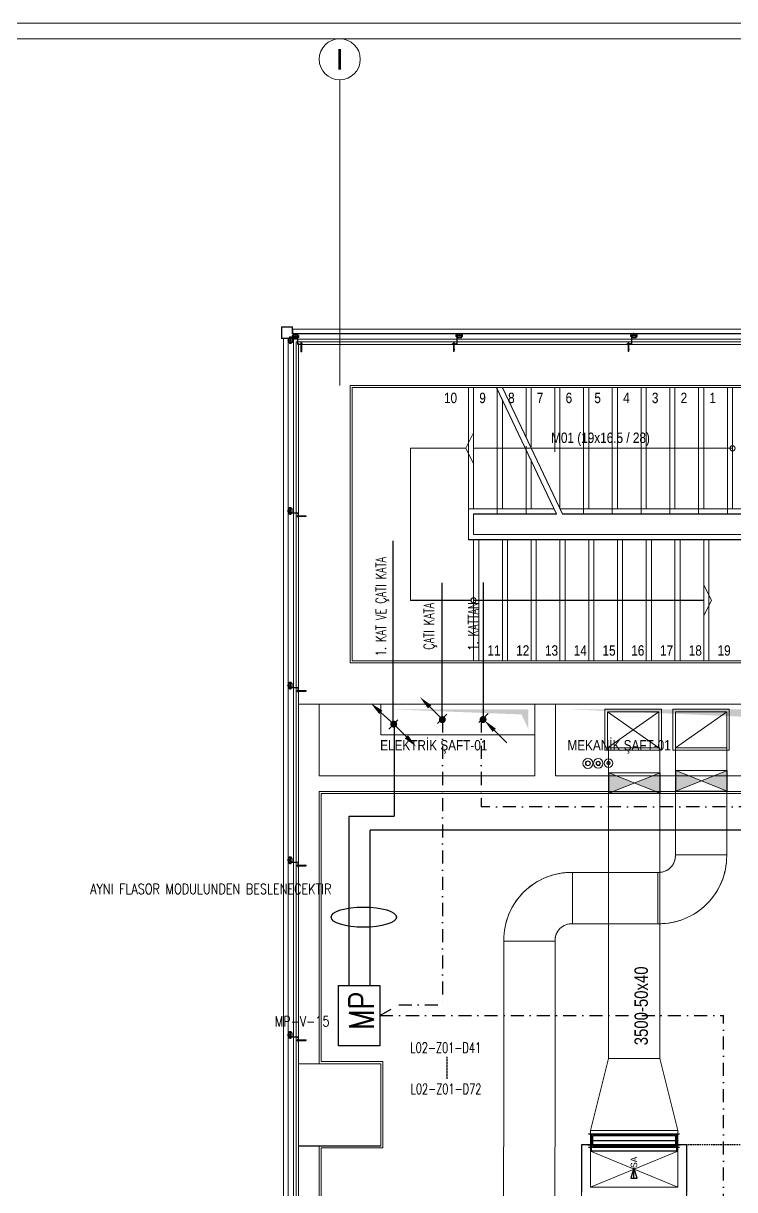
# Model space of a CAD drawing. Extents: x -3709 to 34975, y -230 to 8245.
# Drawn here: x 23528 to 24220, y 3070 to 4205 of the extents above; entities that cross this region are included whole.
import ezdxf
from ezdxf.enums import TextEntityAlignment as Align

# ---------------------------------------------------------------- set-up
doc = ezdxf.new("R2010")
doc.units = 0
for name, pattern in [('DASHDOT', [25.4, 12.7, -6.35, 0, -6.35]), ('DASHED', [0.75, 0.5, -0.25]), ('DOT2', [0.125, 0, -0.125])]:
    doc.linetypes.add(name, pattern=pattern)
doc.layers.get('0').update_dxf_attribs({"color": 9, "lineweight": 9})
for name, color, linetype, lineweight in [('00', 9, 'Continuous', 9), ('01', 9, 'Continuous', 9), ('06D', 9, 'Continuous', 9), ('09D', 9, 'Continuous', 9), ('10', 9, 'Continuous', 9), ('10A', 9, 'Continuous', 9), ('14', 9, 'Continuous', 9), ('19', 9, 'Continuous', 9), ('19D', 9, 'DOT2', 9), ('21', 9, 'Continuous', 9), ('24', 9, 'Continuous', 9), ('33', 9, 'BATTING', 9), ('40', 9, 'Continuous', 9), ('40A', 9, 'Continuous', 9), ('E-AŞAĞIDAN GELEN HAT', 7, 'Continuous', 30), ('E-AŞAĞIDAN GELİP YUKARIYA GİDEN HAT', 7, 'Continuous', 30), ('E-DEDEKTÖR NUMARALARI', 20, 'Continuous', 30), ('E-KABLO', 7, 'Continuous', 30), ('E-YAZI', 7, 'Continuous', 30), ('E-YUKARI ÇIKAN HAT', 7, 'Continuous', 30)]:
    doc.layers.add(name, color=color, linetype=linetype, lineweight=lineweight)
doc.styles.add('Arial', font='arial.ttf', dxfattribs={"height": 2.5})
doc.styles.add('E-YAZI', font='txttw.shx')
doc.styles.add('MuuM_TEXT-STANDART', font='ARIALN.TTF')
doc.styles.add('Y200-ARIAL', font='arial.ttf', dxfattribs={"width": 0.8})
doc.linetypes.add('BATTING', pattern='A,0.0001,-0.1,[134,ltypeshp.shx,S=0.1,R=0,X=-0.1,Y=0],-0.2,[134,ltypeshp.shx,S=0.1,R=180,X=0.1,Y=0],-0.1', length=0.4001)

# ---------------------------------------------------------------- blocks, each defined once
blk = doc.blocks.new('0_arrowstairs')
blk.add_lwpolyline([(0, 0), (0, -30), (15, 0), (0, 30)], close=True)
blk = doc.blocks.new('*U526')
blk.add_lwpolyline([(0, 0), (0, 448)])
blk.add_circle((0, 0), 5)
at = {"rotation": 90}
blk.add_blockref('0_arrowstairs', (0, 448), dxfattribs=at)
blk = doc.blocks.new('*U522')
blk.add_lwpolyline([(0, 0), (0, 504)])
blk.add_circle((0, 0), 5)
at = {"rotation": 90}
blk.add_blockref('0_arrowstairs', (0, 504), dxfattribs=at)
blk = doc.blocks.new('merdvn2.mekanik')
at = {"layer": '19', "linetype": 'Continuous'}
for points in [[(23955.8, -297.5), (23955.8, -179.5)], [(24036.6, -302.5), (23978.2, -179.5)], [(24042.2, -302.5), (23983.8, -179.5)], [(24011.8, -237.5), (24011.8, -179.5)], [(24039.8, -297.5), (24039.8, -179.5)], [(24067.8, -297.5), (24067.8, -179.5)], [(24095.8, -297.5), (24095.8, -179.5)], [(24123.8, -297.5), (24123.8, -179.5)], [(24151.8, -297.5), (24151.8, -179.5)], [(24179.8, -297.5), (24179.8, -179.5)], [(24207.8, -297.5), (24207.8, -179.5)], [(23983.8, -297.5), (23983.8, -191.5)], [(24011.8, -297.5), (24011.8, -249.5)], [(24036.6, -302.5), (23955.8, -302.5), (23955.8, -322.5), (23955.8, -322.5), (24230.8, -322.5), (24230.8, -307.5), (24235.8, -307.5), (24235.8, -327.5), (24230.8, -327.5), (23950.8, -327.5), (23950.8, -327.5), (23950.8, -297.5), (24034.2, -297.5)], [(23955.8, -445.5), (23955.8, -327.5)], [(23983.8, -445.5), (23983.8, -327.5)], [(24011.8, -445.5), (24011.8, -327.5)], [(24039.8, -445.5), (24039.8, -327.5)], [(24067.8, -445.5), (24067.8, -327.5)], [(24095.8, -445.5), (24095.8, -327.5)], [(24123.8, -445.5), (24123.8, -327.5)], [(24151.8, -445.5), (24151.8, -327.5)], [(24179.8, -445.5), (24179.8, -327.5)]]:
    blk.add_lwpolyline(points, dxfattribs=at)
at = {"layer": '19'}
for points in [[(24042.2, -302.5), (23983.8, -179.5)], [(23953.3, -386.5), (23894.3, -386.5), (23894.3, -238.5), (23948.3, -238.5)], [(24039.8, -297.5), (24235.8, -297.5), (24235.8, -297.5), (24235.8, -302.5), (24235.8, -302.5), (24042.2, -302.5)]]:
    blk.add_lwpolyline(points, dxfattribs=at)
at = {"layer": '19D'}
for points in [[(23950.8, -297.5), (23950.8, -179.5)], [(23978.8, -302.5), (23978.8, -179.5)], [(24006.8, -228), (24006.8, -179.5)], [(24034.8, -241.8), (24034.8, -179.5)], [(24062.8, -302.5), (24062.8, -179.5)], [(24090.8, -302.5), (24090.8, -179.5)], [(24118.8, -302.5), (24118.8, -179.5)], [(24146.8, -302.5), (24146.8, -179.5)], [(24174.8, -302.5), (24174.8, -179.5)], [(24202.8, -302.5), (24202.8, -179.5)], [(24006.8, -241.8), (24006.8, -236.5)], [(24006.8, -302.5), (24006.8, -239.8)], [(23960.8, -445.5), (23960.8, -327.5)], [(23988.8, -445.5), (23988.8, -327.5)], [(24016.8, -445.5), (24016.8, -327.5)], [(24044.8, -445.5), (24044.8, -327.5)], [(24072.8, -445.5), (24072.8, -327.5)], [(24100.8, -445.5), (24100.8, -327.5)], [(24128.8, -445.5), (24128.8, -327.5)], [(24156.8, -445.5), (24156.8, -327.5)], [(24184.8, -445.5), (24184.8, -327.5)]]:
    blk.add_lwpolyline(points, dxfattribs=at)
at = {"layer": '19', "xscale": 0.5, "yscale": 0.5, "zscale": 0.5}
for name, p, rotation in [('*U522', (24207.8, -238.5), 90), ('*U526', (23955.8, -386.5), 270)]:
    blk.add_blockref(name, p, dxfattribs=dict(at, rotation=rotation))
at = {"layer": '21', "style": 'MuuM_TEXT-STANDART'}
for s, p in [('10', (23939.7, -184.5)), ('9', (23967.7, -184.5)), ('8', (23995.7, -184.5)), ('7', (24023.7, -184.5)), ('6', (24051.7, -184.5)), ('5', (24079.7, -184.5)), ('4', (24107.7, -184.5)), ('3', (24135.7, -184.5)), ('2', (24163.7, -184.5)), ('1', (24191.7, -184.5)), ('M01 (19x16.5 / 28)', (24127.4, -223.3)), ('11', (23982, -430.3)), ('12', (24010, -430.3)), ('13', (24038, -430.3)), ('14', (24066, -430.3)), ('15', (24094, -430.3)), ('16', (24122, -430.3)), ('17', (24150, -430.3)), ('18', (24178, -430.3)), ('19', (24206, -430.3))]:
    blk.add_text(s, height=10, dxfattribs=at).set_placement(p, align=Align.TOP_RIGHT)
blk = doc.blocks.new('p-kolon-80x80-vw')
at = {"layer": '01'}
blk.add_lwpolyline([(-40, -40), (-40, 40), (40, 40), (40, -40)], close=True, dxfattribs=at)
blk = doc.blocks.new('cxvxv')
for p, q in [((-21988.4, 8561, 0), (-21988.4, 8560.3, 0)), ((-21988.4, 8560.3, 0), (-21986.6, 8560.3, 0)), ((-21986.9, 8561.1, 0), (-21988.2, 8561.1, 0)), ((-21988, 8561.2, 0), (-21987, 8561.3, 0)), ((-21988, 8561.3, 0), (-21988, 8561.3, 0)), ((-21988, 8561.2, 0), (-21988, 8561.3, 0)), ((-21988, 8561.3, 0), (-21987.9, 8561.3, 0)), ((-21988, 8561.1, 0), (-21987, 8561.2, 0)), ((-21988, 8561.1, 0), (-21988, 8561.2, 0)), ((-21988, 8561.2, 0), (-21988, 8561.2, 0)), ((-21988, 8561.1, 0), (-21988, 8561.1, 0)), ((-21988, 8561.1, 0), (-21988, 8561.1, 0)), ((-21988, 8561.1, 0), (-21988, 8561.1, 0)), ((-21988, 8561, 0), (-21988, 8560.3, 0)), ((-21988, 8560.3, 0), (-21987, 8560.3, 0)), ((-21988, 8560.3, 0), (-21988, 8560.3, 0)), ((-21988, 8560.1, 0), (-21988, 8555.6, 0)), ((-21987.5, 8561.3, 0), (-21987.9, 8561.3, 0)), ((-21987.7, 8561, 0), (-21987.7, 8561.1, 0)), ((-21987.7, 8561.1, 0), (-21987.7, 8561.1, 0)), ((-21987.5, 8561.3, 0), (-21987.1, 8561.3, 0)), ((-21987.1, 8561.3, 0), (-21987.1, 8561.2, 0)), ((-21987, 8561.3, 0), (-21987.1, 8561.3, 0)), ((-21987.1, 8561.3, 0), (-21987, 8561.3, 0)), ((-21987, 8561.3, 0), (-21987.1, 8561.3, 0)), ((-21987, 8561.3, 0), (-21987.1, 8561.3, 0)), ((-21987.1, 8561.2, 0), (-21987, 8561.2, 0)), ((-21987, 8561.2, 0), (-21987.1, 8561.2, 0)), ((-21987.1, 8561.2, 0), (-21987.1, 8561.1, 0)), ((-21987.1, 8561.1, 0), (-21987, 8561.1, 0)), ((-21987.1, 8560.6, 0), (-21987.1, 8561, 0)), ((-21987.1, 8560.6, 0), (-21987.1, 8560.3, 0)), ((-21987.1, 8560.3, 0), (-21987.1, 8560.3, 0)), ((-21987.1, 8555.6, 0), (-21987.1, 8560.1, 0)), ((-21987, 8560.3, 0), (-21987, 8560.3, 0)), ((-21987, 8555.6, 0), (-21987, 8560.1, 0)), ((-21986.6, 8560.3, 0), (-21986.6, 8561, 0)), ((-21988.4, 8555.4, 0), (-21986.6, 8555.4, 0)), ((-21988.4, 8554.7, 0), (-21988.4, 8555.4, 0)), ((-21986.9, 8554.7, 0), (-21988.2, 8554.7, 0)), ((-21988, 8555.4, 0), (-21987, 8555.4, 0)), ((-21988, 8554.7, 0), (-21988, 8555.4, 0)), ((-21988, 8555.4, 0), (-21988, 8555.4, 0)), ((-21987.1, 8555.1, 0), (-21987.1, 8555.4, 0)), ((-21987.1, 8555.4, 0), (-21987.1, 8555.4, 0)), ((-21987.1, 8555.1, 0), (-21987.1, 8554.7, 0)), ((-21987, 8555.4, 0), (-21987, 8555.4, 0)), ((-21986.6, 8555.4, 0), (-21986.6, 8554.7, 0))]:
    blk.add_line(p, q)
at = {"elevation": 0}
for points in [[(-21986.3, 8560.1), (-21988.7, 8560.1), (-21988.7, 8560.3), (-21986.3, 8560.3)], [(-21986.3, 8555.6), (-21988.7, 8555.6), (-21988.7, 8555.4), (-21986.3, 8555.4)]]:
    blk.add_lwpolyline(points, close=True, dxfattribs=at)
for points in [[(-21988, 8560.3), (-21988, 8560.3)], [(-21988, 8560.1), (-21988, 8555.6)], [(-21988, 8555.4), (-21988, 8555.4)]]:
    blk.add_lwpolyline(points, dxfattribs=at)
for centre, radius, start, end in [((-21988.2, 8560.8, 0), 0.315, 45.8497, 134.1503), ((-21987.5, 8560, 0), 1.12, 66.8701, 113.1299), ((-21987.5, 8560, 0), 1.12, 66.8701, 113.1299), ((-21986.9, 8560.8, 0), 0.313, 45.449, 134.551), ((-21988.2, 8555, 0), 0.315, 225.8497, 314.1503), ((-21987.5, 8555.8, 0), 1.12, 246.8701, 293.1299), ((-21987.5, 8555.8, 0), 1.12, 246.8701, 293.1299), ((-21986.9, 8555, 0), 0.313, 225.449, 314.551)]:
    blk.add_arc(centre, radius, start, end)
blk = doc.blocks.new('VIDA')
for p, q in [((-18072, 6524), (-18070, 6525)), ((-18072, 6524), (-18072, 6524)), ((-18072, 6524), (-18072, 6524)), ((-18070, 6523), (-18072, 6524)), ((-18070, 6525), (-18071, 6523)), ((-18071, 6523), (-18070, 6525)), ((-18070, 6523), (-18069, 6525)), ((-18070, 6525), (-18070, 6525)), ((-18070, 6525), (-18070, 6524)), ((-18070, 6524), (-18070, 6525)), ((-18070, 6525), (-18070, 6525)), ((-18070, 6525), (-18070, 6525)), ((-18070, 6525), (-18069, 6525)), ((-18070, 6524), (-18070, 6524)), ((-18069, 6522), (-18070, 6523)), ((-18070, 6523), (-18070, 6523)), ((-18069, 6523), (-18068, 6525)), ((-18069, 6522), (-18069, 6525)), ((-18069, 6525), (-18069, 6522)), ((-18069, 6525), (-18069, 6525)), ((-18069, 6525), (-18069, 6525)), ((-18069, 6525), (-18069, 6525)), ((-18069, 6525), (-18069, 6525)), ((-18069, 6525), (-18068, 6525)), ((-18069, 6523), (-18069, 6522)), ((-18068, 6522), (-18069, 6523)), ((-18069, 6523), (-18069, 6523)), ((-18069, 6522), (-18069, 6522)), ((-18067, 6525), (-18068, 6522)), ((-18068, 6523), (-18067, 6525)), ((-18068, 6525), (-18068, 6523)), ((-18068, 6522), (-18068, 6525)), ((-18068, 6525), (-18068, 6525)), ((-18068, 6525), (-18068, 6522)), ((-18068, 6525), (-18068, 6525)), ((-18068, 6525), (-18068, 6525)), ((-18068, 6525), (-18067, 6525)), ((-18068, 6523), (-18068, 6522)), ((-18068, 6522), (-18068, 6523)), ((-18068, 6523), (-18068, 6523)), ((-18068, 6523), (-18068, 6522)), ((-18067, 6522), (-18068, 6522)), ((-18068, 6522), (-18068, 6522)), ((-18066, 6525), (-18067, 6525)), ((-18067, 6523), (-18066, 6525)), ((-18066, 6525), (-18067, 6522)), ((-18067, 6525), (-18067, 6523)), ((-18067, 6522), (-18067, 6525)), ((-18067, 6525), (-18067, 6525)), ((-18067, 6525), (-18067, 6525)), ((-18067, 6525), (-18067, 6525)), ((-18067, 6522), (-18067, 6523)), ((-18067, 6523), (-18067, 6522)), ((-18067, 6523), (-18067, 6523)), ((-18067, 6523), (-18067, 6522)), ((-18066, 6522), (-18067, 6522)), ((-18066, 6525), (-18066, 6525)), ((-18066, 6525), (-18066, 6525)), ((-18066, 6525), (-18066, 6525)), ((-18066, 6525), (-18066, 6523)), ((-18066, 6522), (-18066, 6525)), ((-18065, 6525), (-18066, 6522)), ((-18066, 6523), (-18065, 6525)), ((-18066, 6525), (-18065, 6525)), ((-18066, 6523), (-18066, 6523)), ((-18066, 6523), (-18066, 6522)), ((-18066, 6523), (-18066, 6522)), ((-18066, 6522), (-18066, 6523)), ((-18065, 6522), (-18066, 6522)), ((-18065, 6525), (-18065, 6523)), ((-18065, 6522), (-18065, 6525)), ((-18065, 6525), (-18065, 6525)), ((-18065, 6525), (-18065, 6525)), ((-18065, 6525), (-18065, 6525)), ((-18065, 6525), (-18064, 6525)), ((-18065, 6523), (-18064, 6525)), ((-18064, 6525), (-18065, 6522)), ((-18065, 6522), (-18064, 6525)), ((-18065, 6523), (-18065, 6522)), ((-18065, 6523), (-18065, 6523)), ((-18065, 6523), (-18065, 6522)), ((-18065, 6522), (-18065, 6523)), ((-18064, 6523), (-18065, 6522)), ((-18064, 6523), (-18065, 6522)), ((-18065, 6522), (-18065, 6522)), ((-18064, 6525), (-18064, 6525)), ((-18064, 6525), (-18064, 6525)), ((-18064, 6525), (-18064, 6525)), ((-18064, 6525), (-18064, 6523)), ((-18064, 6522), (-18062, 6525)), ((-18062, 6525), (-18064, 6522)), ((-18064, 6523), (-18062, 6525)), ((-18062, 6525), (-18064, 6525)), ((-18064, 6523), (-18064, 6523)), ((-18062, 6523), (-18064, 6522)), ((-18062, 6523), (-18064, 6522)), ((-18064, 6522), (-18064, 6523)), ((-18064, 6522), (-18064, 6522)), ((-18063, 6522), (-18062, 6525)), ((-18061, 6525), (-18063, 6523)), ((-18062, 6525), (-18063, 6525)), ((-18062, 6523), (-18063, 6522)), ((-18063, 6522), (-18061, 6523)), ((-18062, 6523), (-18063, 6522)), ((-18063, 6523), (-18061, 6523)), ((-18063, 6522), (-18061, 6522)), ((-18062, 6525), (-18061, 6525)), ((-18062, 6525), (-18062, 6525)), ((-18062, 6525), (-18062, 6525)), ((-18062, 6525), (-18062, 6525)), ((-18061, 6525), (-18062, 6525)), ((-18062, 6523), (-18061, 6525)), ((-18061, 6525), (-18062, 6522)), ((-18062, 6522), (-18061, 6525)), ((-18061, 6523), (-18062, 6525)), ((-18062, 6525), (-18061, 6522)), ((-18062, 6525), (-18062, 6523)), ((-18062, 6525), (-18062, 6525)), ((-18062, 6525), (-18061, 6525)), ((-18062, 6523), (-18062, 6523)), ((-18062, 6522), (-18062, 6523)), ((-18061, 6523), (-18062, 6522)), ((-18061, 6523), (-18062, 6522)), ((-18062, 6522), (-18062, 6522)), ((-18061, 6525), (-18060, 6525)), ((-18061, 6525), (-18061, 6525)), ((-18061, 6525), (-18061, 6525)), ((-18061, 6525), (-18061, 6525)), ((-18061, 6525), (-18061, 6523)), ((-18061, 6522), (-18060, 6525)), ((-18060, 6525), (-18061, 6522)), ((-18061, 6523), (-18060, 6525)), ((-18061, 6523), (-18061, 6523)), ((-18060, 6523), (-18061, 6522)), ((-18060, 6523), (-18061, 6522)), ((-18061, 6522), (-18061, 6523)), ((-18061, 6522), (-18061, 6522)), ((-18060, 6525), (-18060, 6525)), ((-18060, 6525), (-18060, 6525)), ((-18060, 6525), (-18060, 6525)), ((-18060, 6525), (-18060, 6525)), ((-18060, 6525), (-18060, 6523)), ((-18060, 6523), (-18060, 6525)), ((-18059, 6525), (-18060, 6522)), ((-18060, 6522), (-18059, 6525)), ((-18060, 6525), (-18059, 6525)), ((-18059, 6524), (-18060, 6523)), ((-18060, 6522), (-18060, 6523)), ((-18060, 6523), (-18060, 6522)), ((-18060, 6523), (-18060, 6522)), ((-18060, 6523), (-18060, 6523)), ((-18060, 6523), (-18059, 6523)), ((-18060, 6522), (-18060, 6522)), ((-18058, 6527), (-18059, 6527)), ((-18059, 6521), (-18059, 6527)), ((-18059, 6525), (-18059, 6525)), ((-18058, 6521), (-18059, 6521))]:
    blk.add_line(p, q)
for points in [[(-18069, 6525), (-18069, 6523)], [(-18057, 6524), (-18057, 6524), (-18057, 6524), (-18057, 6523)]]:
    blk.add_lwpolyline(points)
for start, end in [(7.5095, 35.2427), (324.7573, 352.4905)]:
    blk.add_arc((-18062, 6524), 5.21, start, end)
blk = doc.blocks.new('çelik dübel')
at = {"ltscale": 7}
for p, q in [((-87, -2), (-85, 2)), ((-85, -6), (-85, 2)), ((-68, 2), (-85, 2)), ((-75, -6), (-75, 2)), ((-70, -6), (-70, 2)), ((-68, 3), (-58, 2)), ((-68, -7), (-68, 3)), ((-58, -6), (-58, 2)), ((-53, 2), (-58, 2)), ((-8, 2), (-58, 2)), ((-53, -6), (-53, 2)), ((-25, -6), (-25, 2)), ((-25, -6), (-24, 2)), ((-23, -6), (-22, 2)), ((-21, -6), (-20, 2)), ((-19, -6), (-18, 2)), ((-17, -6), (-16, 2)), ((-85, -6), (-87, -2)), ((-68, -6), (-85, -6)), ((-68, -7), (-58, -6)), ((-53, -5), (-58, -5)), ((-8, -6), (-58, -6))]:
    blk.add_line(p, q, dxfattribs=at)
for p, q in [((-15, -6), (-14, 2)), ((-13, -6), (-12, 2)), ((-11, -6), (-10, 1)), ((-10, -9), (-10, 5)), ((-9, 5), (-10, 5)), ((-10, 3), (-10, 5)), ((-9, -9), (-9, 5)), ((-8, 2), (-8, 3)), ((-8, -4), (-8, 0)), ((-5, 4), (-7, 4)), ((-5, 1), (-7, 1)), ((-4, 2), (-4, 3)), ((-1, 2), (-4, 2)), ((-4, -4), (-4, 0)), ((-3, -6), (-2, 2)), ((-1, -6), (0, 1)), ((0, -5), (0, 1)), ((-10, -7), (-10, -9)), ((-9, -9), (-10, -9)), ((-8, -6), (-8, -7)), ((-5, -5), (-7, -5)), ((-5, -8), (-7, -8)), ((-4, -6), (-4, -7)), ((-1, -6), (-4, -6))]:
    blk.add_line(p, q)
for points in [[(-68, 1), (-67, 0), (-67, 0), (-67, 0), (-66, -1), (-66, -1), (-66, -2), (-65, -2), (-65, -3), (-65, -3), (-65, -3), (-65, -3), (-64, -4), (-64, -4), (-64, -3), (-64, -3), (-63, -3), (-63, -3), (-63, -3), (-63, -2), (-62, -2), (-62, -2), (-62, -1), (-62, -1), (-61, -1), (-61, -1), (-61, -1), (-61, 0), (-61, 0), (-60, -1), (-60, -1), (-60, -1), (-60, -1), (-60, -1), (-60, -2), (-59, -2), (-59, -3), (-59, -3), (-59, -3), (-58, -3), (-58, -3)], [(-68, 0), (-68, 0), (-68, 0), (-68, -1), (-68, -1), (-68, -1), (-68, -1), (-68, -1), (-68, -1), (-68, -1), (-68, -1), (-68, -1), (-67, -1), (-67, -1), (-67, -1), (-67, -1), (-67, -1), (-67, -1), (-67, -1), (-67, -1), (-67, -1), (-67, -1), (-67, -1), (-67, -1), (-67, -1), (-67, -1), (-67, -1), (-67, -2), (-67, -2), (-67, -2), (-67, -2), (-67, -2), (-67, -2), (-67, -2), (-67, -2), (-67, -2), (-67, -2), (-67, -2), (-67, -2), (-67, -2), (-67, -2), (-67, -2), (-67, -2), (-66, -2), (-66, -3), (-66, -3), (-66, -3), (-66, -3), (-66, -3), (-66, -3), (-66, -3), (-66, -3), (-66, -3), (-66, -3), (-66, -3), (-66, -3), (-66, -3), (-66, -3), (-66, -3), (-66, -3), (-66, -3), (-66, -4), (-66, -4), (-66, -4), (-66, -4), (-66, -4), (-66, -4), (-66, -4), (-66, -4), (-66, -4), (-66, -4), (-66, -4), (-65, -4), (-65, -4), (-65, -4), (-65, -4), (-65, -4), (-65, -4), (-65, -4), (-65, -4), (-65, -4), (-65, -4), (-65, -4), (-65, -4), (-65, -4), (-65, -4), (-65, -5), (-65, -5), (-65, -5), (-64, -5), (-64, -5), (-64, -5), (-64, -5), (-64, -5), (-64, -5), (-64, -5), (-64, -5), (-64, -5), (-64, -5), (-64, -4), (-64, -4), (-64, -4), (-64, -4), (-64, -4), (-64, -4), (-63, -4), (-63, -4), (-63, -4), (-63, -4), (-63, -4), (-63, -4), (-63, -4), (-63, -4), (-63, -4), (-63, -4), (-63, -4), (-63, -4), (-63, -4), (-63, -4), (-63, -4), (-63, -4), (-63, -4), (-63, -4), (-63, -4), (-63, -4), (-63, -4), (-63, -4), (-63, -4), (-63, -4), (-62, -4), (-62, -4), (-62, -3), (-62, -3), (-62, -3), (-62, -3), (-62, -3), (-62, -3), (-62, -3), (-62, -3), (-62, -3), (-62, -3), (-62, -3), (-62, -3), (-62, -3), (-62, -3), (-62, -3), (-62, -3), (-62, -3), (-62, -3), (-62, -3), (-62, -3), (-62, -3), (-62, -3), (-62, -3), (-62, -3), (-62, -3), (-62, -2), (-61, -2), (-61, -2), (-61, -2), (-61, -2), (-61, -2), (-61, -2), (-61, -2), (-61, -2), (-61, -2), (-61, -2), (-61, -2), (-61, -2), (-61, -2), (-61, -2), (-61, -2), (-61, -2), (-61, -2), (-61, -2), (-61, -2), (-61, -2), (-61, -2), (-61, -2), (-61, -2), (-61, -2), (-61, -2), (-61, -2), (-61, -2), (-61, -2), (-61, -2), (-61, -2), (-61, -2), (-61, -2), (-61, -2), (-61, -2), (-61, -2), (-61, -2), (-61, -2), (-61, -2), (-61, -2), (-61, -2), (-61, -2), (-61, -2), (-61, -2), (-60, -2), (-60, -2), (-60, -2), (-60, -2), (-60, -3), (-60, -3), (-60, -3), (-60, -3), (-60, -3), (-60, -3), (-60, -3), (-60, -3), (-60, -3), (-60, -3), (-60, -3), (-60, -3), (-60, -3), (-60, -3), (-60, -3), (-60, -3), (-60, -3), (-60, -3), (-60, -4), (-60, -4), (-60, -4), (-60, -4), (-60, -4), (-60, -4), (-59, -4), (-59, -4), (-59, -4), (-59, -4), (-59, -4), (-59, -4), (-59, -4), (-59, -4), (-59, -4), (-59, -4), (-58, -4), (-58, -4), (-58, -5)]]:
    blk.add_lwpolyline(points)
for centre, start, end in [((-7, 3), 90, 180), ((-7, 2), 180, 270), ((-7, 0), 90, 180), ((-5, 3), 0, 90), ((-5, 2), 270, 0), ((-5, 0), 0, 90), ((-1, 1), 0, 90), ((-7, -4), 180, 270), ((-7, -6), 90, 180), ((-7, -7), 180, 270), ((-5, -4), 270, 0), ((-5, -6), 0, 90), ((-5, -7), 270, 0), ((-1, -5), 270, 0)]:
    blk.add_arc(centre, 1, start, end)
blk = doc.blocks.new('kjdol')
at = {"ltscale": 10, "elevation": -278.9}
blk.add_lwpolyline([(77394.1, 60089.9), (77403.3, 60089.9, 0.460237), (77404.2, 60090.8), (77404.2, 60094.9), (77403.8, 60094.9), (77403.8, 60091.3, -0.414214), (77402.8, 60090.3), (77394.1, 60090.3)], format="xyb", close=True, dxfattribs=at)
at = {"elevation": -249.8}
for points in [[(77398, 60089.9), (77398, 60085.9), (77394, 60085.9), (77394, 60089.9)], [(77397.8, 60089.7), (77397.8, 60086.1), (77394.2, 60086.1), (77394.2, 60089.7)]]:
    blk.add_lwpolyline(points, close=True, dxfattribs=at)
at = {"extrusion": (0, 0, -1), "xscale": 0.1000000000058208, "yscale": 0.1000000000058208, "zscale": -0.0999999999999091}
blk.add_blockref('çelik dübel', (-77402.7, 60093.4, 459.2), dxfattribs=at)
at = {"xscale": 0.1000000000058208, "yscale": 0.1000000000058208, "zscale": 0.1000000000058208, "rotation": 180}
blk.add_blockref('VIDA', (75587.8, 60740.3, -249.8), dxfattribs=at)
blk.add_blockref('cxvxv', (99383.5, 51530.1, -249.8))
blk = doc.blocks.new('cephekompozit2.kat')
at = {"layer": '10'}
for points in [[(688.3, 29556.4), (684.3, 29556.4), (684.3, 29560.4), (688.3, 29560.4)], [(688.2, 29556.6), (684.6, 29556.6), (684.6, 29560.2), (688.2, 29560.2)], [(683.7, 29552.6), (683.7, 29556.6), (679.7, 29556.6), (679.7, 29552.6)], [(683.5, 29552.8), (683.5, 29556.4), (679.9, 29556.4), (679.9, 29552.8)]]:
    blk.add_lwpolyline(points, close=True, dxfattribs=at)
for points in [[(684.6, 29560.8), (687.8, 29560.8, -0.460546), (688.7, 29559.9), (688.7, 29555.8), (688.3, 29555.8), (688.3, 29559.4, 0.414214), (687.3, 29560.4), (684.6, 29560.4)], [(688.6, 29561), (688.6, 29551.4, 0.460237), (689.5, 29550.5), (693.6, 29550.5), (693.6, 29550.9), (690, 29550.9, -0.414214), (689, 29551.9), (689, 29561)]]:
    blk.add_lwpolyline(points, format="xyb", close=True, dxfattribs=at)
at = {"layer": '10A'}
for points in [[(673.2, 29556.7), (679.7, 29556.7), (679.7, 29552.6), (679.5, 29552.6), (679.5, 29556.5), (673, 29556.5), (673, 29567.5), (683.6, 29567.5), (683.6, 29561), (688.6, 29561), (688.6, 29560.8), (683.4, 29560.8), (683.4, 29567.3), (673.2, 29567.3), (673.2, 29556.7)], [(2332.7, 29565.5), (683.9, 29565.5), (683.9, 29561), (2332.7, 29561), (2332.7, 29565.5)], [(675.1, 25963.8), (675, 29556.3), (679.5, 29556.3), (679.6, 25963.8), (675.1, 25963.8)]]:
    blk.add_lwpolyline(points, dxfattribs=at)
at = {"layer": '33', "ltscale": 0.2}
blk.add_lwpolyline([(3171.7, 25868), (2347.5, 25868), (2347.5, 25967.8), (687.5, 25967.8), (687.5, 27013), (687.4, 29553), (2347.5, 29553), (2347.5, 29653), (3181.7, 29653)], dxfattribs=at)
at = {"layer": '10', "xscale": -1}
for name, p, rotation in [('cxvxv', (22673.3, 38102.2, 0), 179.9725710339792), ('kjdol', (60934, 106955, 249.8), 90), ('kjdol', (61104, 106955, 249.8), 90), ('kjdol', (-76714.5, 89476.6, 278.9), 180), ('kjdol', (-76714.5, 89306.6, 278.9), 180), ('kjdol', (-76714.5, 89136.6, 278.9), 180), ('kjdol', (-76714.5, 88966.6, 278.9), 180)]:
    blk.add_blockref(name, p, dxfattribs=dict(at, rotation=rotation))
at = {"layer": '10', "rotation": 270.0274289660073}
blk.add_blockref('cxvxv', (-7860.8, 7566.7, 0), dxfattribs=at)
at = {"layer": '10', "yscale": 0.1000000000058208}
for p, xscale, zscale, rotation in [((1337.8, 31367.3), 0.1000000000058208, 0.1000000000058208, 90.02742896600735), ((-1126.7, 28903.1), -0.1000000000058208, 0.1000000000021828, 359.9725710339794)]:
    blk.add_blockref('VIDA', p, dxfattribs=dict(at, xscale=xscale, zscale=zscale, rotation=rotation))
at = {"layer": '10', "extrusion": (0, 0, -1), "xscale": -0.1000000000058208, "yscale": 0.1000000000058208, "zscale": -0.1000000000058208, "rotation": 270}
blk.add_blockref('çelik dübel', (-692.1, 29552, 312.5), dxfattribs=at)
blk = doc.blocks.new('0_aks')
at = {"linetype": 'Continuous'}
blk.add_circle((0, 0), 2, dxfattribs=at)
at = {"style": 'Arial'}
blk.add_attdef('AKS', text='', height=2, dxfattribs=at).set_placement((0, 0), align=Align.MIDDLE_CENTER)
blk = doc.blocks.new('p-aks_vw')
at = {"layer": '24', "ltscale": 2}
blk.add_lwpolyline([(2440, 3837.5), (2440, 3540)], dxfattribs=at)
at = {"layer": '24', "xscale": 10, "yscale": 10, "zscale": 10}
blk.add_blockref('0_aks', (2440, 3857.5), dxfattribs=at).add_auto_attribs({'AKS': 'I'})
blk = doc.blocks.new('p-2.mekanik_cihaz')
h = blk.add_hatch(color=256)
h.paths.add_polyline_path([(2727, -386.8), (2752, -396.8), (2752, -376.8)])
h.paths.add_polyline_path([(2702, -376.8), (2702, -396.8), (2727, -386.8)])
h = blk.add_hatch(color=256)
h.paths.add_polyline_path([(2792, -384.8), (2817, -394.8), (2817, -374.8)])
h.paths.add_polyline_path([(2767, -374.8), (2767, -394.8), (2792, -384.8)])
for p, q in [((2750.7, -317.5), (2700.7, -352.5)), ((2700.7, -317.5), (2750.7, -352.5)), ((2816.7, -317.5), (2766.7, -352.5)), ((2752, -396.8), (2702, -376.8)), ((2752, -376.8), (2702, -396.8)), ((2817, -394.8), (2767, -374.8)), ((2817, -374.8), (2767, -394.8)), ((2701.5, -655.1), (2684, -725.1)), ((2769, -725.1), (2751.5, -655.1))]:
    blk.add_line(p, q)
at = {"ltscale": 10}
for p, q in [((2701.5, -655.1), (2751.5, -655.1)), ((2684, -725.1), (2769, -725.1)), ((2684, -745.1), (2684, -725.1)), ((2769, -725.1), (2769, -745.1)), ((2684, -745.1), (2769, -780.1)), ((2684, -780.1), (2769, -745.1))]:
    blk.add_line(p, q, dxfattribs=at)
at = {"lineweight": -3}
for p, q in [((2770.7, -728.5), (2682.1, -728.5)), ((2767.7, -735), (2685.1, -735)), ((2675.4, -739), (2675.4, -745.1)), ((2777.4, -739), (2675.4, -739)), ((2675.4, -745.1), (2675.4, -785.1)), ((2770.7, -741.5), (2682.1, -741.5)), ((2777.4, -739), (2777.4, -745.1)), ((2777.4, -745.1), (2777.4, -785.1))]:
    blk.add_line(p, q, dxfattribs=at)
at = {"linetype": 'DASHED', "lineweight": -3, "ltscale": 3}
for p, q in [((2879.4, -739), (2777.4, -739)), ((2777.4, -739), (2777.4, -1440))]:
    blk.add_line(p, q, dxfattribs=at)
for points in [[(2698.2, -355), (2753.2, -355), (2753.2, -315), (2698.2, -315)], [(2700.7, -352.5), (2750.7, -352.5), (2750.7, -317.5), (2700.7, -317.5)], [(2764.2, -355), (2819.2, -355), (2819.2, -315), (2764.2, -315)], [(2766.7, -352.5), (2816.7, -352.5), (2816.7, -317.5), (2766.7, -317.5)], [(2701.5, -655.1), (2701.7, -352.5), (2751.7, -352.5), (2751.5, -655.1)], [(2766.7, -456.8), (2766.7, -352.5), (2816.7, -352.5), (2816.7, -456.8)], [(2752, -376.8), (2752, -396.8), (2702, -396.8), (2702, -376.8)], [(2817, -374.8), (2817, -394.8), (2767, -394.8), (2767, -374.8)], [(2666.6, -523.8), (2749.7, -523.8), (2749.7, -473.8), (2666.6, -473.8)], [(2649.6, -540.8), (2649.5, -941.7), (2599.5, -941.7), (2599.6, -540.8)], [(2675.4, -1440), (2675.4, -739), (2777.4, -739), (2777.4, -1440)]]:
    blk.add_lwpolyline(points, close=True)
for points in [[(2766.7, -456.8), (2766.7, -457.8, -0.414214), (2750.7, -473.8), (2749.7, -473.8), (2749.7, -523.8), (2750.7, -523.8, 0.414214), (2816.7, -457.8), (2816.7, -456.8)], [(2666.6, -523.8), (2665.6, -523.8, 0.414214), (2649.6, -539.8), (2649.6, -540.8), (2599.6, -540.8), (2599.6, -539.8, -0.414214), (2665.6, -473.8), (2666.6, -473.8)]]:
    blk.add_lwpolyline(points, format="xyb", close=True)
at = {"lineweight": -3}
for points in [[(2767.7, -728.5), (2767.7, -741.5), (2685.2, -741.5), (2685.2, -728.5), (2767.7, -728.5)], [(2766.7, -729.8), (2766.7, -740.2), (2686.2, -740.2), (2686.2, -729.8), (2766.7, -729.8)], [(2771.3, -739), (2771.3, -739), (2681.5, -739), (2681.5, -739), (2771.3, -739)], [(2767.7, -739), (2767.7, -745.1), (2685.2, -745.1), (2685.2, -739), (2767.7, -739)]]:
    blk.add_lwpolyline(points, close=True, dxfattribs=at)
at = {"ltscale": 10}
blk.add_lwpolyline([(2684, -780.1), (2769, -780.1), (2769, -745.1), (2684, -745.1)], close=True, dxfattribs=at)
at = {"lineweight": -3}
blk.add_lwpolyline([(2726.4, -771.5), (2726.4, -761.5), (2723.4, -771.5), (2729.4, -771.5), (2726.4, -761.5)], dxfattribs=at)
at = {"linetype": 'Continuous', "ltscale": 20}
for centre, radius in [((2681.6, -367.7), 4.92), ((2691.6, -367.7), 4.62), ((2701.6, -367.4), 4.18)]:
    blk.add_circle(centre, radius, dxfattribs=at)
at = {"ltscale": 0.5}
for centre, radius in [((2681.6, -367.7), 2.42), ((2681.6, -367.7), 2.09), ((2691.6, -367.7), 2.12), ((2691.6, -367.7), 1.79), ((2701.6, -367.4), 1.69), ((2701.6, -367.4), 1.36)]:
    blk.add_circle(centre, radius, dxfattribs=at)
at = {"layer": '40'}
blk.add_lwpolyline([(2649.5, -941.7), (2649.6, -540.8, -0.448672), (2666.6, -523.8), (2749.7, -523.8, 0.418578), (2816.7, -457.8), (2816.7, -355), (2766.7, -355), (2766.7, -456.8, -0.448672), (2749.7, -473.8), (2666.6, -473.8, 0.418578), (2599.6, -539.8), (2599.5, -941.7)], format="xyb", dxfattribs=at)
blk.add_lwpolyline([(2777.4, -1440), (2777.4, -739), (2769, -739), (2769, -725.1), (2751.5, -655.1), (2751.7, -355), (2701.7, -355), (2701.5, -655.1), (2684, -725.1), (2684, -739), (2675.4, -739), (2675.4, -1025.6)], dxfattribs=at)
blk.add_lwpolyline([(2701.6, -523.8), (2749.7, -523.8), (2749.7, -473.8), (2701.6, -473.8)], close=True, dxfattribs=at)
at = {"style": 'Y200-ARIAL', "width": 0.8}
blk.add_text('3500-50x40', height=13, rotation=90, dxfattribs=at).set_placement((2739.9, -642.1))
at = {"lineweight": -3}
blk.add_text('SA', height=6.2, rotation=90, dxfattribs=at).set_placement((2729.5, -761.5))
blk = doc.blocks.new('100_YUKARI ÇIKAN HAT')
at = {"layer": 'E-YUKARI ÇIKAN HAT', "color": 3, "linetype": 'Continuous'}
blk.add_line((2.47, 2.47), (0, 0), dxfattribs=at)
at = {"layer": 'E-YUKARI ÇIKAN HAT', "color": 4, "linetype": 'Continuous', "const_width": 0.675}
blk.add_lwpolyline([(-0.34, 0, 1), (0.34, 0, 1)], format="xyb", close=True, dxfattribs=at)
at = {"layer": 'E-YUKARI ÇIKAN HAT', "color": 3, "linetype": 'Continuous'}
blk.add_solid([(2.15, 2.79), (2.79, 2.15), (4.38, 4.38)], dxfattribs=at)
blk = doc.blocks.new('100_AŞAĞIDAN GELEN HAT')
at = {"layer": 'E-AŞAĞIDAN GELEN HAT', "color": 3, "linetype": 'Continuous'}
blk.add_line((-2.07, -2.17), (-4.55, -4.64), dxfattribs=at)
at = {"layer": 'E-AŞAĞIDAN GELEN HAT', "color": 4, "linetype": 'Continuous', "const_width": 0.675}
blk.add_lwpolyline([(-0.34, 0, 1), (0.34, 0, 1)], format="xyb", close=True, dxfattribs=at)
at = {"layer": 'E-AŞAĞIDAN GELEN HAT', "color": 3, "linetype": 'Continuous'}
blk.add_solid([(-2.39, -1.85), (-1.76, -2.49), (-0.16, -0.26)], dxfattribs=at)
blk = doc.blocks.new('E-MODUL PANOLARI')
at = {"layer": 'E-KABLO', "color": 1}
blk.add_lwpolyline([(-49, 66.9), (49, 66.9), (49, 0), (-49, 0)], close=True, dxfattribs=at)
at = {"layer": 'E-KABLO', "color": 1, "style": 'E-YAZI', "width": 0.8}
blk.add_text('MP', height=40, dxfattribs=at).set_placement((-23, 9.5))

msp = doc.modelspace()

# ---------------------------------------------------------------- linework, layer by layer
at = {"layer": '00'}
msp.add_lwpolyline([(24430.84, 3472.5), (24045.84, 3472.5), (24045.84, 3542.5), (24025.84, 3542.5), (24025.84, 3472.5), (23815.84, 3472.5), (23815.84, 3542.5), (23795.84, 3542.5), (23795.84, 3192.5), (23815.84, 3192.5), (23815.84, 3457.5), (23815.84, 3457.5), (23815.84, 3457.5), (24025.84, 3457.5), (24025.84, 3457.5), (24040.84, 3457.5), (24040.84, 3457.5), (24430.84, 3457.5)], dxfattribs=at)
msp.add_lwpolyline([(23815.84, 2492.5), (23815.84, 3112.5), (23795.84, 3112.5), (23795.84, 2492.5)], close=True, dxfattribs=at)
at = {"layer": '01'}
for points in [[(24395.84, 3582.5), (24395.84, 3582.5), (24395.84, 3582.5), (23845.84, 3582.5), (23845.84, 3852.5), (24395.84, 3852.5), (24395.84, 3852.5), (24395.84, 3852.5), (24395.84, 3892.5), (23795.84, 3892.5), (23795.84, 3542.5), (24395.84, 3542.5), (24395.84, 3582.5)], [(24395.84, 3892.5), (23795.84, 3892.5), (23795.84, 3542.5), (24395.84, 3542.5), (24395.84, 3582.5), (23845.84, 3582.5), (23845.84, 3852.5), (24395.84, 3852.5)]]:
    msp.add_lwpolyline(points, close=True, dxfattribs=at)
at = {"layer": '06D', "elevation": 29.1}
msp.add_lwpolyline([(26297.31, 3997.5), (25450.84, 3997.5), (25450.84, 3897.5), (23790.84, 3897.5), (23790.84, 307.5), (25450.84, 307.5), (25450.84, 207.5), (26295.54, 207.5)], dxfattribs=at)
at = {"layer": '06D'}
for points in [[(23875.84, 3542.5), (24025.84, 3542.5), (24025.84, 3512.5), (23875.84, 3512.5), (23875.84, 3542.5)], [(24146.53, 3535), (24096.53, 3500)], [(24146.53, 3500), (24096.53, 3535)], [(24162.53, 3500), (24212.53, 3535)]]:
    msp.add_lwpolyline(points, dxfattribs=at)
for points in [[(24094.03, 3497.5), (24149.03, 3497.5), (24149.03, 3537.5), (24094.03, 3537.5)], [(24146.53, 3535), (24096.53, 3535), (24096.53, 3500), (24146.53, 3500)], [(24160.03, 3497.5), (24215.03, 3497.5), (24215.03, 3537.5), (24160.03, 3537.5)], [(24212.53, 3535), (24162.53, 3535), (24162.53, 3500), (24212.53, 3500)]]:
    msp.add_lwpolyline(points, close=True, dxfattribs=at)
at = {"layer": '09D'}
for points in [[(24019.48, 3518.16), (24019.48, 3537.5), (24012.77, 3532.4), (23881.64, 3537.5)], [(24425.84, 3479.05), (24425.84, 3537.5), (24410.84, 3522.5), (24055.84, 3537.5)]]:
    msp.add_solid(points, dxfattribs=at)
at = {"layer": '14'}
for points in [[(24397.84, 3850.5), (23847.84, 3850.5), (23847.84, 3584.5), (24397.84, 3584.5)], [(24537.84, 3455.5), (23817.84, 3455.5), (23817.84, 3194.5), (23877.84, 3194.5), (23877.84, 3110.5), (23817.84, 3110.5), (23817.84, 2494.5)]]:
    msp.add_lwpolyline(points, dxfattribs=at)
at = {"layer": '40A'}
for points in [[(27980, 0), (20985, 0), (20985, 4205), (27980, 4205)], [(21065, 4190), (27440.06, 4190), (27440.06, 15), (21065, 15)]]:
    msp.add_lwpolyline(points, close=True, dxfattribs=at)
at = {"layer": 'E-AŞAĞIDAN GELİP YUKARIYA GİDEN HAT', "color": 3, "linetype": 'Continuous'}
for p, q in [((23875.81, 3534.43), (23888.72, 3522.66)), ((23900.72, 3510.62), (23888.37, 3522.98))]:
    msp.add_line(p, q, dxfattribs=at)
at = {"layer": 'E-AŞAĞIDAN GELİP YUKARIYA GİDEN HAT', "color": 4, "linetype": 'Continuous', "const_width": 3.38}
msp.add_lwpolyline([(23888.37, 3521.3, 1), (23888.37, 3524.67, 1)], format="xyb", close=True, dxfattribs=at)
at = {"layer": 'E-AŞAĞIDAN GELİP YUKARIYA GİDEN HAT', "color": 3, "linetype": 'Continuous'}
for points in [[(23874.29, 3532.77), (23877.32, 3536.1), (23865.83, 3543.53)], [(23902.31, 3512.21), (23899.13, 3509.03), (23910.26, 3501.07)]]:
    msp.add_solid(points, dxfattribs=at)
at = {"layer": 'E-DEDEKTÖR NUMARALARI', "color": 4, "linetype": 'DOT2'}
msp.add_line((23940.12, 3199.31), (23940.12, 3177.83), dxfattribs=at)
at = {"layer": 'E-DEDEKTÖR NUMARALARI', "color": 1}
msp.add_ellipse((23859.13, 3335.13), major_axis=(31.81, 0), ratio=0.3092556, dxfattribs=at)
at = {"layer": 'E-KABLO'}
for p, q in [((23939.93, 3532.51), (23931.1, 3523.68)), ((23980.15, 3533.33), (23971.31, 3524.49)), ((23892.33, 3527.05), (23883.49, 3518.21))]:
    msp.add_line(p, q, dxfattribs=at)
at = {"layer": 'E-KABLO', "color": 5, "linetype": 'Continuous'}
for p, q in [((23888.72, 3522.66), (23888.72, 3433.41)), ((23844.85, 3268.73), (23844.85, 3433.41)), ((23844.85, 3433.41), (23888.72, 3433.41)), ((24379.89, 3419.75), (23865.56, 3419.75)), ((23865.56, 3268.73), (23865.56, 3419.75))]:
    msp.add_line(p, q, dxfattribs=at)
at = {"layer": 'E-KABLO', "color": 6, "linetype": 'DASHDOT'}
for p, q in [((23935.72, 3527.4), (23935.72, 3249.93)), ((23973.58, 3527.4), (23973.58, 3442.47)), ((24491.89, 3442.47), (23973.58, 3442.47)), ((23874.8, 3239.31), (23893.19, 3249.93)), ((23893.19, 3249.93), (23935.72, 3249.93)), ((23874.8, 3239.31), (24209.24, 3239.31)), ((24209.24, 3027.67), (24209.24, 3239.31))]:
    msp.add_line(p, q, dxfattribs=at)
at = {"layer": 'E-KABLO'}
for points in [[(23887.91, 3522.63), (23887.91, 3701.42)], [(23935.52, 3528.09), (23935.52, 3660.53)], [(23975.73, 3528.91), (23975.73, 3660.7)]]:
    msp.add_lwpolyline(points, dxfattribs=at)

# ---------------------------------------------------------------- block references
for name, p in [('cephekompozit2.kat', (23106.14, -25658.02)), ('cephekompozit2.kat', (23106.14, -25658.12)), ('merdvn2.mekanik', (10.35, 4030)), ('merdvn2.mekanik', (10.35, 4029.9)), ('p-kolon-80x80-vw', (23835.84, 3152.5)), ('p-kolon-80x80-vw', (23835.84, 3152.4))]:
    msp.add_blockref(name, p)
at = {"layer": '06D'}
msp.add_blockref('p-2.mekanik_cihaz', (21395.84, 3852.5), dxfattribs=at)
at = {"layer": '24'}
msp.add_blockref('p-aks_vw', (21395.84, 312.5), dxfattribs=at)
at = {"layer": 'E-AŞAĞIDAN GELEN HAT', "xscale": 5, "yscale": 5, "zscale": 5, "rotation": 90}
msp.add_blockref('100_AŞAĞIDAN GELEN HAT', (23975.35, 3527.4), dxfattribs=at)
at = {"layer": 'E-KABLO', "color": 1, "xscale": 0.6, "yscale": 0.6, "zscale": 0.6, "rotation": 90}
msp.add_blockref('E-MODUL PANOLARI', (23874.8, 3239.31), dxfattribs=at)
at = {"layer": 'E-YUKARI ÇIKAN HAT', "xscale": 5, "yscale": 5, "zscale": 5, "rotation": 90}
msp.add_blockref('100_YUKARI ÇIKAN HAT', (23935.72, 3527.4), dxfattribs=at)

# ---------------------------------------------------------------- texts
at = {"layer": '21', "style": 'MuuM_TEXT-STANDART'}
for s, p in [('ELEKTRİK ŞAFT-01', (23875.18, 3497.41)), ('MEKANİK ŞAFT-01', (24057.49, 3497.41))]:
    msp.add_text(s, height=10, dxfattribs=at).set_placement(p)
at = {"layer": 'E-DEDEKTÖR NUMARALARI', "style": 'E-YAZI', "width": 0.7}
for s, p in [('L02-Z01-D41', (23904.55, 3203.1)), ('L02-Z01-D72', (23904.8, 3163))]:
    msp.add_text(s, height=10, dxfattribs=at).set_placement(p)
at = {"layer": 'E-YAZI', "color": 3, "style": 'E-YAZI', "width": 0.7}
for s, p in [('1. KAT VE ÇATI KATA', (23880.88, 3589.1)), ('ÇATI KATA', (23927.59, 3595.38)), ('1. KATTAN', (23970.84, 3594.56))]:
    msp.add_text(s, height=10, rotation=90, dxfattribs=at).set_placement(p)
at = {"layer": 'E-YAZI', "color": 3, "style": 'E-YAZI', "width": 0.8}
for s, p in [('AYNI FLASOR MODULUNDEN BESLENECEKTIR', (23592.91, 3357.53)), ('MP-V-15', (23772.67, 3228.76))]:
    msp.add_text(s, height=10, dxfattribs=at).set_placement(p)

doc.saveas('drawing.dxf')
